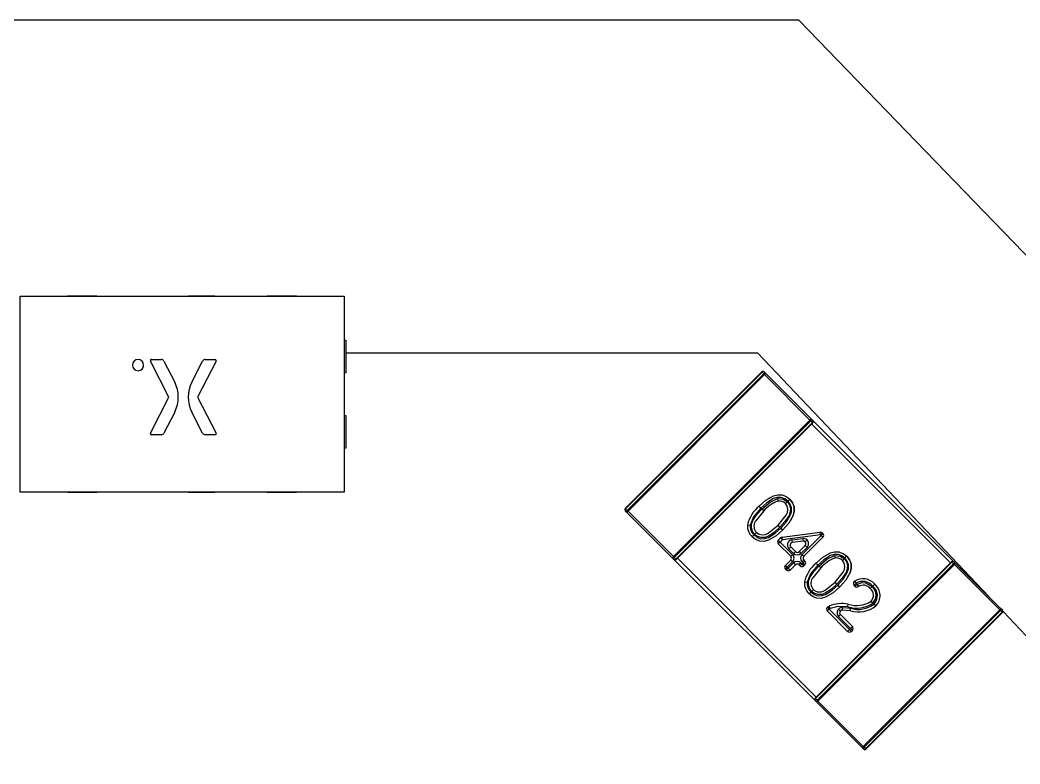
# Model space of a CAD drawing. Extents: x 2.55 to 7.7, y 3.55 to 4.51.
# Drawn here: x 5.0289 to 5.1491, y 3.9997 to 4.0892 of the extents above; entities that cross this region are included whole.
import ezdxf

# ---------------------------------------------------------------- set-up
doc = ezdxf.new("R2010")
doc.units = 0
doc.header["$MEASUREMENT"] = 0
doc.layers.get('0').update_dxf_attribs({"linetype": 'CONTINUOUS'})

msp = doc.modelspace()

# ---------------------------------------------------------------- linework, layer by layer
at = {"color": 7, "linetype": 'CONTINUOUS'}
for p, q in [((5.0361000483, 4.089188344), (4.8061393964, 4.089188344)), ((5.1225173591, 4.089188344), (5.0361000483, 4.089188344)), ((5.2329110935, 3.9748970102), (5.1225173591, 4.089188344)), ((5.02885057, 4.0559837553), (5.067826948, 4.0559837558)), ((5.0288505703, 4.0324010782), (5.02885057, 4.0559837553)), ((5.034559231, 4.0559837554), (5.034559231, 4.0560034405)), ((5.034559231, 4.0560034405), (5.038102538, 4.0560034405)), ((5.038102538, 4.0560034405), (5.038102538, 4.0559837555)), ((5.04912616, 4.0559837556), (5.04912616, 4.0560034406)), ((5.0491261601, 4.0560034406), (5.0522757664, 4.0560034407)), ((5.0522757664, 4.0560034407), (5.0522757664, 4.0559837556)), ((5.0585749789, 4.0559837557), (5.0585749789, 4.0560034407)), ((5.058574979, 4.0560034407), (5.0621182861, 4.0560034408)), ((5.0621182861, 4.0560034408), (5.0621182861, 4.0559837557)), ((5.067826948, 4.0559837558), (5.0678269482, 4.0324010786)), ((5.0678269475, 4.0506884802), (5.0680237979, 4.0506884802)), ((5.0680237979, 4.0506884802), (5.068023798, 4.0467514723)), ((5.0446572378, 4.0483709022), (5.0458365596, 4.0483709022)), ((5.0511316946, 4.0483709023), (5.0523110164, 4.0483709023)), ((5.1175950732, 4.0491325715), (5.0680237979, 4.0491325715)), ((5.1453671458, 4.0198581594), (5.1175950732, 4.0491325715)), ((5.0467661601, 4.0438469223), (5.044542585, 4.0481832634)), ((5.0461550396, 4.0481763016), (5.0474538922, 4.0456433232)), ((5.0495143621, 4.0456433232), (5.0508132145, 4.0481763016)), ((5.0524256692, 4.0481832635), (5.0502020942, 4.0438469223)), ((5.068023798, 4.0467514723), (5.0678269476, 4.0467514723)), ((5.1016448751, 4.0304522077), (5.1180697992, 4.0468771262)), ((5.1181105682, 4.0468363571), (5.1016856442, 4.0304114386)), ((5.1018824945, 4.0302145882), (5.1183074186, 4.0466395067)), ((5.1184058437, 4.0465410815), (5.1019809197, 4.0301161629)), ((5.1180697992, 4.0468771262), (5.1181105682, 4.0468363571)), ((5.1183074186, 4.0466395067), (5.1181105682, 4.0468363571)), ((5.1183074186, 4.0466395067), (5.1184058437, 4.0465410815)), ((5.1183481877, 4.0468771261), (5.118545038, 4.0466802757)), ((5.1186265764, 4.0465987379), (5.1183481879, 4.0468771264)), ((5.118545038, 4.0466802757), (5.1184058437, 4.0465410815)), ((5.1238583005, 4.0410886229), (5.1184058437, 4.0465410815)), ((5.118545038, 4.0466802757), (5.1239974947, 4.0412278171)), ((5.1241943451, 4.0410309667), (5.1186265761, 4.0465987376)), ((5.0445425851, 4.0395105811), (5.0467661601, 4.0438469223)), ((5.0502020942, 4.0438469223), (5.0524256693, 4.0395105812)), ((5.0474538922, 4.0420505214), (5.0461550398, 4.0395175429)), ((5.0508132146, 4.039517543), (5.0495143621, 4.0420505214)), ((5.0678269476, 4.0416333621), (5.0680237981, 4.0416333621)), ((5.0680237981, 4.0416333621), (5.0680237981, 4.0376963542)), ((5.1074333764, 4.0246637044), (5.1238583005, 4.0410886229)), ((5.1239974947, 4.0412278171), (5.1238583005, 4.0410886229)), ((5.1238583005, 4.0410886229), (5.1239567256, 4.0409901977)), ((5.1239974947, 4.0412278171), (5.1241943451, 4.0410309667)), ((5.1239567256, 4.0409901977), (5.1075318016, 4.0245652792)), ((5.107728652, 4.0243684287), (5.124153576, 4.0407933473)), ((5.1241943451, 4.0407525782), (5.107769421, 4.0243276597)), ((5.124153576, 4.0407933473), (5.1239567256, 4.0409901977)), ((5.1407584578, 4.0239100714), (5.1240551508, 4.040613384)), ((5.1241943451, 4.0407525782), (5.124153576, 4.0407933473)), ((5.1241943451, 4.0410309667), (5.1411760406, 4.0240492656)), ((5.0458365597, 4.0393229423), (5.0446572379, 4.0393229423)), ((5.0523110165, 4.0393229424), (5.0511316947, 4.0393229424)), ((5.0680237981, 4.0376963542), (5.0678269477, 4.0376963542)), ((5.0678269482, 4.0324010786), (5.0288505703, 4.0324010782)), ((5.0345592312, 4.0323813932), (5.0345592312, 4.0324010782)), ((5.0381025383, 4.0323813933), (5.0345592312, 4.0323813932)), ((5.0381025383, 4.0324010783), (5.0381025383, 4.0323813933)), ((5.0491261604, 4.0323813934), (5.0491261604, 4.0324010784)), ((5.0522757667, 4.0323813934), (5.0491261604, 4.0323813934)), ((5.0522757667, 4.0324010785), (5.0522757667, 4.0323813934)), ((5.0585749793, 4.0323813935), (5.0585749793, 4.0324010785)), ((5.0621182864, 4.0323813935), (5.0585749793, 4.0323813935)), ((5.0621182864, 4.0324010786), (5.0621182864, 4.0323813935)), ((5.1189032123, 4.0316472458), (5.1190916005, 4.0317568706)), ((5.1199479358, 4.0316454926), (5.1200033474, 4.0313346604)), ((5.12120172, 4.0313286776), (5.1214209436, 4.0315548218)), ((5.1016856442, 4.0304114386), (5.1016448751, 4.0304522077)), ((5.1016856442, 4.0304114386), (5.1018824945, 4.0302145882)), ((5.1183089249, 4.0301559709), (5.1180887829, 4.0303812946)), ((5.1211243727, 4.0312695545), (5.1209009718, 4.031047349)), ((5.1018417254, 4.0299769687), (5.1016448751, 4.0301738192)), ((5.1019809197, 4.0301161629), (5.1018417254, 4.0299769687)), ((5.1072941821, 4.0245245102), (5.1018417254, 4.0299769687)), ((5.1019809197, 4.0301161629), (5.1018824945, 4.0302145882)), ((5.1019809197, 4.0301161629), (5.1074333764, 4.0246637044)), ((5.1216187965, 4.0292262537), (5.1215113849, 4.0290365949)), ((5.1163441443, 4.0284677949), (5.116657462, 4.0284304111)), ((5.1202433572, 4.0282186337), (5.1200221032, 4.0284427918)), ((5.1203668968, 4.0280909887), (5.120591321, 4.0278700046)), ((5.117129356, 4.0272700156), (5.1169100541, 4.0270439474)), ((5.1174181, 4.027563264), (5.1172084538, 4.0273282153)), ((5.1200449265, 4.0266382822), (5.1203173952, 4.0269107508)), ((5.1202676372, 4.0264155713), (5.1200449265, 4.0266382822)), ((5.120540106, 4.02668804), (5.1202676372, 4.0264155713)), ((5.120540106, 4.02668804), (5.1203173952, 4.0269107508)), ((5.1204996835, 4.0270003959), (5.1250936131, 4.0275949036)), ((5.120540106, 4.02668804), (5.1204996835, 4.0270003959)), ((5.1251340355, 4.0272825477), (5.120540106, 4.02668804)), ((5.1216929159, 4.0266762761), (5.122981904, 4.0268430671)), ((5.1216929159, 4.0266762761), (5.1217333338, 4.0263639196)), ((5.1229059033, 4.0249194111), (5.1252015381, 4.0272150451)), ((5.122981904, 4.0268430671), (5.1230223219, 4.0265307106)), ((5.1254242489, 4.0269923343), (5.1231286141, 4.0246967003)), ((5.1232854507, 4.0264410649), (5.1235081615, 4.0266637756)), ((5.1251340355, 4.0272825477), (5.1250936131, 4.0275949036)), ((5.1251340355, 4.0272825477), (5.1253567464, 4.0275052585)), ((5.1252015381, 4.0272150451), (5.1251340355, 4.0272825477)), ((5.1252015381, 4.0272150451), (5.1254242489, 4.0274377559)), ((5.1252015381, 4.0272150451), (5.1254242489, 4.0269923343)), ((5.1253567464, 4.0275052585), (5.1254242489, 4.0274377559)), ((5.1202676372, 4.0264155713), (5.1200449264, 4.0261928606)), ((5.1215410859, 4.0246967006), (5.1200449264, 4.0261928606)), ((5.1202676372, 4.0264155713), (5.1217637967, 4.0249194113)), ((5.1215510409, 4.0258288524), (5.1213283301, 4.0256061416)), ((5.1218894284, 4.0250450431), (5.1213283301, 4.0256061416)), ((5.1215510409, 4.0258288524), (5.1221121393, 4.0252677538)), ((5.1230223219, 4.0265307106), (5.1217333338, 4.0263639196)), ((5.1225575609, 4.0252677537), (5.1232854506, 4.0259956433)), ((5.1235081614, 4.0257729324), (5.1227802716, 4.0250450429)), ((5.1235081614, 4.0257729324), (5.1232854506, 4.0259956433)), ((5.1074333764, 4.0246637044), (5.1072941821, 4.0245245102)), ((5.1074910325, 4.0243276597), (5.1072941821, 4.0245245102)), ((5.1246695783, 4.0071491082), (5.1072941822, 4.0245245102)), ((5.1075318016, 4.0245652792), (5.1074333764, 4.0246637044)), ((5.1075318016, 4.0245652792), (5.107728652, 4.0243684287)), ((5.107728652, 4.0243684287), (5.107769421, 4.0243276597)), ((5.1079086153, 4.0244668539), (5.1246119223, 4.0077635413)), ((5.1209015059, 4.0236116994), (5.1215410858, 4.024251279)), ((5.1217637967, 4.0249194113), (5.1215410859, 4.0246967006)), ((5.1217637965, 4.0240285682), (5.1215410858, 4.024251279)), ((5.1221121393, 4.0252677538), (5.1218894284, 4.0250450431)), ((5.1225575609, 4.0252677537), (5.1227802716, 4.0250450429)), ((5.1229059033, 4.0249194111), (5.1231286141, 4.0246967003)), ((5.123128614, 4.0242512787), (5.1229059032, 4.024028568)), ((5.123128614, 4.0242512787), (5.1232542457, 4.024125647)), ((5.1268005746, 4.0247928515), (5.1268559862, 4.0244820193)), ((5.1279770114, 4.0244169135), (5.1277536106, 4.024194708)), ((5.1280543588, 4.0244760365), (5.1282735824, 4.0247021808)), ((5.1209015059, 4.0236116994), (5.1211242167, 4.0233889885)), ((5.1209015059, 4.0231662778), (5.1211242167, 4.0233889885)), ((5.1210271376, 4.023040646), (5.1209015059, 4.0231662778)), ((5.1210271376, 4.023040646), (5.1212498484, 4.0232633568)), ((5.1217637965, 4.0240285682), (5.1211242167, 4.0233889885)), ((5.1211242167, 4.0233889885), (5.1212498484, 4.0232633568)), ((5.1212498484, 4.0232633568), (5.1218894282, 4.0239029364)), ((5.1214725592, 4.023040646), (5.1212498484, 4.0232633568)), ((5.122112139, 4.0236802256), (5.1214725592, 4.023040646)), ((5.122112139, 4.0236802256), (5.1218894282, 4.0239029364)), ((5.1225575606, 4.0236802255), (5.1227802714, 4.0239029362)), ((5.1226831923, 4.0235545937), (5.1225575606, 4.0236802255)), ((5.1226831923, 4.0235545937), (5.1229059031, 4.0237773045)), ((5.1227802714, 4.0239029362), (5.1229059031, 4.0237773045)), ((5.1230315349, 4.0239029362), (5.1229059032, 4.024028568)), ((5.1229059031, 4.0237773045), (5.1230315349, 4.0239029362)), ((5.1231286139, 4.0235545937), (5.1229059031, 4.0237773045)), ((5.1232542457, 4.024125647), (5.1230315349, 4.0239029362)), ((5.1232542457, 4.0236802254), (5.1230315349, 4.0239029362)), ((5.1232542457, 4.0236802254), (5.1231286139, 4.0235545937)), ((5.124472728, 4.0076243471), (5.140897652, 4.0240492656)), ((5.1409384211, 4.0240084966), (5.124513497, 4.007583578)), ((5.1247103474, 4.0073867276), (5.1411352714, 4.0238116461)), ((5.1412336966, 4.0237132209), (5.1248087726, 4.0072883024)), ((5.1251615637, 4.0233033299), (5.1249414217, 4.0235286535)), ((5.1409384211, 4.0240084966), (5.140897652, 4.0240492656)), ((5.1411352714, 4.0238116461), (5.1409384211, 4.0240084966)), ((5.1412336966, 4.0237132209), (5.1411352714, 4.0238116461)), ((5.1411760405, 4.0240492656), (5.1413728909, 4.0238524151)), ((5.1467438095, 4.0184814947), (5.1411760405, 4.0240492656)), ((5.1412336966, 4.0237132209), (5.1413728909, 4.0238524151)), ((5.1466861533, 4.0182607623), (5.1412336966, 4.0237132209)), ((5.1413728909, 4.0238524151), (5.1468253476, 4.0183999566)), ((5.1284714353, 4.0223736126), (5.1283640237, 4.0221839538)), ((5.1231967831, 4.0216151538), (5.1235101008, 4.02157777)), ((5.1242707388, 4.0207106229), (5.1240610925, 4.0204755743)), ((5.127095996, 4.0213659926), (5.126874742, 4.0215901508)), ((5.1272195355, 4.0212383476), (5.1274439597, 4.0210173635)), ((5.1291692246, 4.0212476531), (5.1294129907, 4.021447098)), ((5.1292740329, 4.021119554), (5.1291692246, 4.0212476531)), ((5.1292442046, 4.0217130143), (5.1294129907, 4.021447098)), ((5.1295177991, 4.0213189989), (5.1292740329, 4.021119554)), ((5.1294129907, 4.021447098), (5.1295177991, 4.0213189989)), ((5.1295177991, 4.0213189989), (5.1296913358, 4.0210561583)), ((5.1313446222, 4.021048986), (5.1311165788, 4.0208317387)), ((5.1316430186, 4.0213331948), (5.1314249707, 4.0211059168)), ((5.1239819948, 4.0204173746), (5.1237626929, 4.0201913063)), ((5.125946101, 4.0185671026), (5.1259961685, 4.0186078201)), ((5.1261688118, 4.0183443918), (5.1259461009, 4.018121681)), ((5.1261688118, 4.0183443918), (5.1259961685, 4.0186078201)), ((5.1263041882, 4.0184200795), (5.1261601157, 4.018699907)), ((5.1261688118, 4.0183443918), (5.1286164351, 4.0158967676)), ((5.1272968379, 4.0183584721), (5.1275195487, 4.0181357612)), ((5.1277653491, 4.0182271635), (5.1277884388, 4.0185412767)), ((5.1287208311, 4.0181415426), (5.1277653491, 4.0182271635)), ((5.1284205863, 4.0186299206), (5.1284567037, 4.0189426682)), ((5.1287208311, 4.0181415426), (5.1287455853, 4.0184555289)), ((5.1302612293, 4.0018358438), (5.1466861533, 4.0182607623)), ((5.1314247846, 4.0190707237), (5.1312075901, 4.0192988174)), ((5.131783997, 4.0187331176), (5.1315571525, 4.0189516165)), ((5.1466861533, 4.0182607623), (5.1468253476, 4.0183999566)), ((5.1467845785, 4.0181623371), (5.1466861533, 4.0182607623)), ((5.1470221984, 4.0182031065), (5.1467438099, 4.0184814951)), ((5.1468253476, 4.0183999566), (5.147022198, 4.0182031062)), ((5.1283937242, 4.0156740569), (5.1259461009, 4.018121681)), ((5.1275195486, 4.0176903396), (5.1272968378, 4.0174676289)), ((5.1287420668, 4.0160223993), (5.1272968378, 4.0174676289)), ((5.1275195486, 4.0176903396), (5.1289647777, 4.0162451101)), ((5.1467845785, 4.0181623371), (5.1303596545, 4.0017374186)), ((5.1305565048, 4.0015405682), (5.1469814289, 4.0179654867)), ((5.1470221979, 4.0179247177), (5.1305972739, 4.0014997991)), ((5.1469814289, 4.0179654867), (5.1467845785, 4.0181623371)), ((5.1470221979, 4.0179247177), (5.1469814289, 4.0179654867)), ((5.2102718028, 3.9514424634), (5.147079558, 4.0180531138)), ((5.1286164351, 4.0158967676), (5.1283937242, 4.0156740569)), ((5.1286164351, 4.0158967676), (5.1287420668, 4.0160223993)), ((5.1286164351, 4.0158967676), (5.1288391458, 4.0156740568)), ((5.1289647777, 4.0162451101), (5.1287420668, 4.0160223993)), ((5.1289647776, 4.0157996885), (5.1287420668, 4.0160223993)), ((5.1289647776, 4.0157996885), (5.1288391458, 4.0156740568)), ((5.124513497, 4.007583578), (5.124472728, 4.0076243471)), ((5.124513497, 4.007583578), (5.1247103474, 4.0073867276)), ((5.1246695783, 4.0071491082), (5.1244727279, 4.0073459586)), ((5.1246695783, 4.0071491082), (5.1248087726, 4.0072883024)), ((5.130122035, 4.0016966496), (5.1246695783, 4.0071491082)), ((5.1248087726, 4.0072883024), (5.1247103474, 4.0073867276)), ((5.1248087726, 4.0072883024), (5.1302612293, 4.0018358438)), ((5.130122035, 4.0016966496), (5.1302612293, 4.0018358438)), ((5.1303188854, 4.0014997992), (5.130122035, 4.0016966496)), ((5.1303596545, 4.0017374186), (5.1302612293, 4.0018358438)), ((5.1303596545, 4.0017374186), (5.1305565048, 4.0015405682)), ((5.1305972739, 4.0014997991), (5.1305565048, 4.0015405682))]:
    msp.add_line(p, q, dxfattribs=at)
at = {"color": 7, "linetype": 'CONTINUOUS', "flags": 128}
for points in [[(5.1177360872, 4.0307252398), (5.1185364551, 4.0314338263), (5.1194580967, 4.0319701383), (5.1199752946, 4.0321018853), (5.1205073553, 4.0320817523), (5.1210023303, 4.0318855213), (5.1214211658, 4.0315550511)], [(5.12120172, 4.0313286776), (5.1208298742, 4.031621488), (5.1203874626, 4.0317839523), (5.1199161513, 4.0317737557), (5.1194640247, 4.0316320625), (5.118662245, 4.031133136), (5.1179568386, 4.0305004643)], [(5.1180887823, 4.0303812939), (5.1190538283, 4.0312175938), (5.1199479358, 4.0316454926)], [(5.1199479358, 4.0316454926), (5.1206562816, 4.0315782624), (5.1211243727, 4.0312695545)], [(5.1214211658, 4.0315550511), (5.1217500301, 4.03113504), (5.1219485548, 4.0306403869), (5.1219729165, 4.0301088621), (5.121827827, 4.0295953428), (5.1213023884, 4.0286675657), (5.1205913533, 4.0278699727)], [(5.1179568386, 4.0305004643), (5.1170704861, 4.0294321954), (5.116657462, 4.0284304111)], [(5.1172010142, 4.0273347171), (5.1169421853, 4.0276984063), (5.1168245855, 4.0281263727), (5.1168406372, 4.0285703495), (5.1169837796, 4.0289898978), (5.1174844276, 4.0297251363), (5.1180887823, 4.0303812939)], [(5.1200220846, 4.0284428107), (5.1209980139, 4.0296276494), (5.1211541105, 4.0299785222), (5.1212007583, 4.0303591191), (5.1211192955, 4.0307330319), (5.1209009718, 4.031047349)], [(5.1211243727, 4.0312695545), (5.1213862498, 4.0309061235), (5.121508241, 4.0304763057), (5.1214893204, 4.0300281258), (5.1213468757, 4.0296089461), (5.120846363, 4.0288746514), (5.1202433572, 4.0282186337)], [(5.1203668968, 4.0280909887), (5.1209993226, 4.0287894678), (5.1214879035, 4.0295936512), (5.1216398806, 4.030039568), (5.1216537719, 4.030509997), (5.1214905587, 4.0309534768), (5.12120172, 4.0313286776)], [(5.1183089249, 4.0301559709), (5.1173336718, 4.0289758327), (5.1172887746, 4.0288765292)], [(5.1173979562, 4.0290638352), (5.1173336718, 4.0289758327), (5.1172887746, 4.0288765292)], [(5.1205913533, 4.0278699727), (5.1197917371, 4.027161925), (5.1188701933, 4.0266271565), (5.1183536546, 4.0264951322), (5.1178219501, 4.0265153629), (5.117327774, 4.0267127184), (5.1169098438, 4.0270437305)], [(5.117129356, 4.0272700156), (5.1175024724, 4.02697578), (5.1179458565, 4.0268123222), (5.1184159211, 4.0268234297), (5.1188650213, 4.0269662623), (5.1196640696, 4.0274611556), (5.1203668968, 4.0280909887)], [(5.1202433572, 4.0282186337), (5.1195889259, 4.0276161739), (5.1188548416, 4.0271181651), (5.1184356763, 4.0269742779), (5.1179920664, 4.0269581453), (5.1175641745, 4.0270769196), (5.1172010142, 4.0273347171)], [(5.1174237919, 4.0275576785), (5.1177396601, 4.0273441216), (5.1181131532, 4.0272658052), (5.1184927191, 4.0273109127), (5.1188418932, 4.0274681861), (5.1200220846, 4.0284428107)], [(5.1245887259, 4.0238725987), (5.1253890939, 4.0245811852), (5.1263107355, 4.0251174972), (5.1268279334, 4.0252492442), (5.1273599941, 4.0252291112), (5.1274999457, 4.0251736279)], [(5.1280543588, 4.0244760365), (5.127682513, 4.024768847), (5.1272401014, 4.0249313112), (5.12676879, 4.0249211147), (5.1263166634, 4.0247794214), (5.1255148837, 4.0242804949), (5.1248094774, 4.0236478233)], [(5.124941421, 4.0235286528), (5.1259064671, 4.0243649527), (5.1268005746, 4.0247928515)], [(5.1268005746, 4.0247928515), (5.1275089204, 4.0247256213), (5.1279770114, 4.0244169135)], [(5.1279770114, 4.0244169135), (5.1282388885, 4.0240534824), (5.1283608797, 4.0236236647), (5.1283419592, 4.0231754847), (5.1281995144, 4.022756305), (5.1276990017, 4.0220220103), (5.127095996, 4.0213659926)], [(5.1272195355, 4.0212383476), (5.1278519614, 4.0219368267), (5.1283405423, 4.0227410101), (5.1284925193, 4.0231869269), (5.1285064107, 4.0236573559), (5.1283431975, 4.0241008357), (5.1280543588, 4.0244760365)], [(5.1282738046, 4.02470241), (5.1286026688, 4.024282399), (5.1288011936, 4.0237877459), (5.1288255553, 4.023256221), (5.1286804657, 4.0227427018), (5.1281550272, 4.0218149246), (5.1274439921, 4.0210173316)], [(5.1248094774, 4.0236478233), (5.1239231249, 4.0225795544), (5.1235101008, 4.02157777)], [(5.1240536529, 4.020482076), (5.1237948241, 4.0208457652), (5.1236772242, 4.0212737316), (5.123693276, 4.0217177085), (5.1238364184, 4.0221372567), (5.1243370664, 4.0228724952), (5.124941421, 4.0235286528)], [(5.1251615637, 4.0233033299), (5.1241863106, 4.0221231916), (5.1241414134, 4.0220238882)], [(5.1268747234, 4.0215901696), (5.1278506526, 4.0227750083), (5.1280067493, 4.0231258811), (5.128053397, 4.023506478), (5.1279719342, 4.0238803909), (5.1277536106, 4.024194708)], [(5.1274439921, 4.0210173316), (5.1266443758, 4.0203092839), (5.125722832, 4.0197745154), (5.1252062933, 4.0196424911), (5.1246745888, 4.0196627218), (5.1241804128, 4.0198600773), (5.1237624825, 4.0201910895)], [(5.1239819948, 4.0204173746), (5.1243551112, 4.0201231389), (5.1247984952, 4.0199596812), (5.1252685599, 4.0199707887), (5.12571766, 4.0201136212), (5.1265167083, 4.0206085146), (5.1272195355, 4.0212383476)], [(5.127095996, 4.0213659926), (5.1264415646, 4.0207635329), (5.1257074804, 4.020265524), (5.1252883151, 4.0201216369), (5.1248447052, 4.0201055043), (5.1244168132, 4.0202242785), (5.1240536529, 4.020482076)], [(5.125595165, 4.0205707886), (5.125694532, 4.020615545), (5.1268747234, 4.0215901696)], [(5.125595165, 4.0205707886), (5.125694532, 4.020615545), (5.1257785635, 4.0206849398)], [(5.12919028, 4.0216698089), (5.129192172, 4.021671685), (5.1292442046, 4.0217130143)], [(5.1295177991, 4.0213189989), (5.130038593, 4.0215296216), (5.1305978468, 4.02150248), (5.1313446222, 4.021048986)], [(5.1259961685, 4.0186078201), (5.1260867491, 4.0186615251), (5.126160014, 4.0187001045)], [(5.1259961685, 4.0186078201), (5.1260866528, 4.0186616412), (5.126160014, 4.0187001045)], [(5.1263041956, 4.0184200834), (5.1262273276, 4.0183794915), (5.1261688118, 4.0183443918)], [(5.1284205824, 4.0186299211), (5.1272109042, 4.0186694217), (5.1263041956, 4.0184200834)], [(5.1277884388, 4.0185412767), (5.1283247065, 4.0184960974), (5.1287455853, 4.0184555289)]]:
    msp.add_lwpolyline(points, dxfattribs=at)
at = {"color": 8, "linetype": 'CONTINUOUS', "flags": 128}
msp.add_lwpolyline([(5.1274999457, 4.0251736279), (5.127854969, 4.0250328802), (5.1282738046, 4.02470241)], dxfattribs=at)
at = {"color": 7, "linetype": 'CONTINUOUS'}
for centre, radius, start, end in [((5.043043898, 4.0476908736), 0.0006800286327957, 2.596e-06, 180.000002596), ((5.043043898, 4.0476908736), 0.0006800286327957, 2.596e-06, 90.0000006832), ((5.0446572378, 4.0482420547), 0.0001288475304158, 90.0000006829, 207.1476984138), ((5.0458365596, 4.0480129924), 0.0003579098067332, 27.1476984068, 90.0000006833), ((5.0458365596, 4.0480129924), 0.0003579098067332, 27.1476984068, 90.000000683), ((5.0511316946, 4.0480129925), 0.0003579098067326, 90.0000006833, 152.8523029598), ((5.0523110164, 4.0482420548), 0.0001288475304326, 2.596e-06, 90.0000006829), ((5.0523110164, 4.0482420548), 0.0001288475304335, 2.596e-06, 90.0000006833), ((5.043043898, 4.0476908736), 0.0006800286327957, 180.000002596, 2.596e-06), ((5.043043898, 4.0476908736), 0.0006800286327957, 270.0000006832, 2.596e-06), ((5.0523110164, 4.0482420548), 0.0001288475304507, 332.8523029608, 2.596e-06), ((5.0523110164, 4.0482420548), 0.0001288475304515, 332.852302961, 2.596e-06), ((5.1182089934, 4.0467379319), 0.0001968503937006, 44.9999903404, 134.9999903406), ((5.1182089937, 4.0467379322), 0.0001968503937013, 44.9999903408, 134.9999456958), ((5.118250999, 4.0467307249), 0.0001757241334907, 56.4217464167, 143.049456567), ((5.1184478493, 4.0465338744), 0.0001757241334912, 56.4217464175, 143.0494565667), ((5.0439506116, 4.0438469222), 0.0039370078740157, 2.596e-06, 27.1476984039), ((5.0439506116, 4.0438469222), 0.0039370078740157, 2.596e-06, 27.1476984039), ((5.0530176426, 4.0438469223), 0.0039370078740272, 152.8523029629, 207.1476984036), ((5.0439506116, 4.0438469222), 0.0039370078740157, 332.8523029626, 2.596e-06), ((5.0439506116, 4.0438469222), 0.0039370078740157, 332.8523029626, 2.596e-06), ((5.1238510935, 4.0411306285), 0.0001757241334915, 306.9505241141, 33.5782342636), ((5.1240479438, 4.0409337781), 0.000175724133492, 306.9505241144, 33.5782342636), ((5.1240551508, 4.0408917725), 0.0001968503937012, 314.9999903406, 44.9999903406), ((5.1240551508, 4.0408917725), 0.0001968503937006, 314.9999903404, 44.9999903406), ((5.0446572379, 4.0394517898), 0.0001288475304335, 152.8523029529, 270.0000006833), ((5.0458365597, 4.0396808521), 0.0003579098067323, 270.0000006832, 332.8523029654), ((5.0458365597, 4.0396808521), 0.0003579098067323, 270.0000006832, 332.8523029654), ((5.0511316947, 4.0396808522), 0.0003579098067323, 207.1476984011, 270.0000006833), ((5.0523110165, 4.0394517899), 0.0001288475304326, 270.0000006833, 2.596e-06), ((5.0523110165, 4.0394517899), 0.0001288475304344, 270.0000006833, 2.596e-06), ((5.0523110165, 4.0394517899), 0.0001288475304498, 2.596e-06, 27.147698406), ((5.0523110165, 4.0394517899), 0.0001288475304513, 2.596e-06, 27.1476984057), ((5.1202816285, 4.030296537), 0.0016977640949875, 335.6059177507, 47.8403399105), ((5.1017840693, 4.0303130134), 0.0001968503937018, 134.9999903408, 224.9999903402), ((5.1017912763, 4.0302710078), 0.0001757241159465, 126.9505226166, 213.5782391007), ((5.1204418969, 4.0274989756), 0.0042107228771896, 129.9859553513, 166.6979923772), ((5.120234483, 4.0329581515), 0.0033508022759641, 221.7883745707, 227.177404134), ((5.1212979938, 4.0276662929), 0.0038901194410801, 109.4390407377, 140.2081502236), ((5.1201800475, 4.0303408662), 0.0010093809464106, 44.4203444164, 100.0820270148), ((5.1019881267, 4.0300741574), 0.0001757241159437, 126.9505226159, 213.5782391015), ((5.1180672948, 4.028327912), 0.0017288188948369, 175.3589870072, 227.9712121349), ((5.1180761993, 4.0283312146), 0.0014222009282612, 176.0004549728, 228.2594065731), ((5.1202676372, 4.0264155713), 0.0003149606299213, 134.9999903406, 224.9999903406), ((5.120540106, 4.02668804), 0.0003149606299213, 97.3737566996, 134.9999903406), ((5.120540106, 4.02668804), 0.0003149606299213, 97.3737566996, 134.9999903406), ((5.1217737517, 4.0260515631), 0.000629921259842, 97.3729238296, 224.9999903407), ((5.1230627399, 4.0262183541), 0.0006299212598423, 44.9999903407, 97.3729238297), ((5.1230627399, 4.0262183541), 0.0006299212598426, 314.9999903406, 44.9999903407), ((5.1251340356, 4.0272825477), 0.0003149606299219, 44.9999903405, 97.3737567019), ((5.1251340356, 4.0272825477), 0.0003149606299219, 44.9999903405, 97.3737567019), ((5.1252015381, 4.0272150451), 0.0003149606299213, 314.9999903406, 44.9999903407), ((5.1252015381, 4.0272150451), 0.0003149606299213, 314.9999903406, 44.9999903406), ((5.1217737517, 4.0260515631), 0.0003149606299211, 97.3729238296, 224.9999903407), ((5.1217737517, 4.0260515631), 0.0003149606299213, 134.9999903406, 224.9999903407), ((5.1230627399, 4.0262183541), 0.0003149606299213, 44.9999903406, 97.3729238298), ((5.1230627399, 4.0262183541), 0.0003149606299213, 314.9999903406, 44.9999903406), ((5.1073913708, 4.0246709114), 0.0001757241159454, 236.4217415801, 323.0494580655), ((5.1075882212, 4.024474061), 0.000175724115947, 236.4217415811, 323.0494580648), ((5.1076302268, 4.024466854), 0.0001968503937012, 224.999990341, 314.9999903406), ((5.121318375, 4.0244739898), 0.0003149606299213, 314.9999903406, 44.9999903406), ((5.121318375, 4.0244739898), 0.0006299212598426, 314.9999903406, 44.9999903407), ((5.1223348501, 4.0254904646), 0.0006299212598426, 224.9999903407, 314.9999903406), ((5.1223348501, 4.0254904646), 0.0003149606299213, 224.9999903406, 314.9999903406), ((5.1223348501, 4.0254904646), 0.0003149606299213, 224.9999903406, 314.9999903406), ((5.1233513248, 4.0244739895), 0.0006299212598432, 134.9999903406, 224.9999903406), ((5.1233513249, 4.0244739895), 0.0003149606299219, 134.9999903405, 224.9999903407), ((5.1233513249, 4.0244739895), 0.0003149606299219, 134.9999903406, 224.9999903405), ((5.1281506326, 4.0208136518), 0.003890119440672, 109.4390407362, 140.2081502254), ((5.1270326863, 4.0234882251), 0.0010093809463852, 44.4203444156, 100.0820270156), ((5.1271342673, 4.0234438959), 0.0016977640949393, 335.6059177495, 47.8403399117), ((5.1211242167, 4.0233889885), 0.0003149606299213, 134.9999903406, 224.9999903407), ((5.1212498484, 4.0232633568), 0.0003149606299213, 224.9999903406, 314.9999903407), ((5.1223348498, 4.0234575147), 0.0006299212598426, 44.9999903407, 134.9999903407), ((5.1223348498, 4.0234575147), 0.0003149606299219, 44.9999903407, 134.9999903405), ((5.1229059031, 4.0237773045), 0.0003149606299213, 224.9999903407, 314.9999903406), ((5.1272945357, 4.0206463345), 0.0042107228771969, 129.9859553521, 166.697992378), ((5.1230315349, 4.0239029362), 0.0003149606299213, 314.9999903406, 44.9999903407), ((5.1230315349, 4.0239029362), 0.0003149606299213, 314.9999903406, 44.9999903406), ((5.1270871217, 4.0261055104), 0.0033508022759867, 221.7883745705, 227.1774041343), ((5.1410368463, 4.0239100713), 0.0001968503937012, 44.9999903404, 134.999990341), ((5.1410368463, 4.0239100713), 0.0001968503937012, 44.9999903408, 134.9999903406), ((5.1410788518, 4.0239028643), 0.000175724133482, 56.4217464141, 143.0494565698), ((5.1412757022, 4.0237060139), 0.0001757241334905, 56.4217464173, 143.049456567), ((5.1302287914, 4.0201663714), 0.0018334436167422, 39.5247042094, 122.4806735926), ((5.1249199335, 4.0214752709), 0.0017288188947115, 175.3589870052, 227.971212136), ((5.1249288381, 4.0214785735), 0.0014222009281961, 176.0004549716, 228.2594065733), ((5.1294129907, 4.021447098), 0.0003149606299213, 122.4046884127, 219.2893972043), ((5.1295177991, 4.0213189989), 0.000314960629922, 219.2893972042, 303.4342201318), ((5.1302307372, 4.0201664166), 0.0015194914211741, 38.1920300691, 122.5592291192), ((5.1302770234, 4.020137817), 0.0010892109578054, 39.5749114014, 122.5284077325), ((5.1304370256, 4.0200222304), 0.0010569276457267, 316.8077128775, 49.9877476396), ((5.1304618295, 4.0200224585), 0.0013539134946785, 315.3357598685, 49.3051408583), ((5.1304985257, 4.0199678674), 0.0014674660777214, 316.1700067417, 50.8522036468), ((5.1305391661, 4.0199694824), 0.0017544805285054, 315.1954981786, 51.0116735468), ((5.1261688118, 4.0183443918), 0.0003149606299445, 123.239666017, 224.9999903336), ((5.1276871442, 4.0152369849), 0.003784881024442, 78.2683208388, 113.7960181893), ((5.1277422595, 4.0179130504), 0.0006299212599085, 134.9999903406, 224.9999903407), ((5.1277422595, 4.0179130504), 0.0006299212598577, 85.7958940565, 134.9999903406), ((5.1277422595, 4.0179130504), 0.0003149606299207, 85.7958940565, 134.9999903407), ((5.1294822289, 4.0218521529), 0.0033926201323349, 251.7642131172, 304.9305253953), ((5.1294647062, 4.0219600203), 0.0031811389738201, 251.5266473621, 303.2217261965), ((5.1294476194, 4.022092047), 0.0033014585272736, 252.5339788171, 302.2143947415), ((5.129668708, 4.0214597506), 0.003450938254741, 254.0575189968, 307.8038788811), ((5.1296697651, 4.0214330531), 0.0031176527510767, 252.7564248728, 307.2567159564), ((5.1466789463, 4.0183027679), 0.000175724133478, 306.9505241102, 33.5782342679), ((5.1277422595, 4.0179130504), 0.0003149606299872, 134.9999903407, 224.9999903407), ((5.1277422595, 4.0179130504), 0.0003149606299872, 134.9999903407, 224.9999903407), ((5.1468757967, 4.0181059175), 0.0001757241334809, 306.9505241111, 33.5782342673), ((5.1468830041, 4.0180639123), 0.0001968503937006, 356.8553471838, 44.9999903408), ((5.1468830037, 4.0180639119), 0.0001968503937006, 314.9999903408, 44.9999903408), ((5.146883004, 4.0180639122), 0.0001968503937012, 314.9999903406, 356.855399666), ((5.1287420668, 4.0160223994), 0.0003149606299213, 314.9999903406, 44.9999903406), ((5.1287420668, 4.0160223994), 0.0003149606299213, 314.9999903406, 44.9999903407), ((5.1286164351, 4.0158967676), 0.0003149606299213, 224.9999903406, 314.9999903406), ((5.1246119222, 4.0074851528), 0.0001968503937006, 134.9999903404, 224.9999903408), ((5.1246191292, 4.0074431472), 0.0001757241159471, 126.9505226169, 213.5782391005), ((5.1248159796, 4.0072462968), 0.000175724115956, 126.9505226198, 213.5782390979), ((5.1302192237, 4.0018430508), 0.0001757241159563, 236.4217415831, 323.0494580617), ((5.1304160741, 4.0016462004), 0.0001757241159551, 236.4217415832, 323.049458062), ((5.1304580796, 4.0016389934), 0.0001968503937012, 224.9999903408, 314.999990341)]:
    msp.add_arc(centre, radius, start, end, dxfattribs=at)
at = {"color": 8, "linetype": 'CONTINUOUS'}
for centre, radius, start, end in [((5.1182097302, 4.0283044754), 0.0010841608146255, 148.153411974, 223.537158722), ((5.1250623689, 4.0214518343), 0.0010841608146035, 148.1534119731, 223.5371587221), ((5.1250229538, 4.0214940524), 0.0010862051638361, 226.5850986462, 301.7893917641)]:
    msp.add_arc(centre, radius, start, end, dxfattribs=at)

doc.saveas('drawing.dxf')
